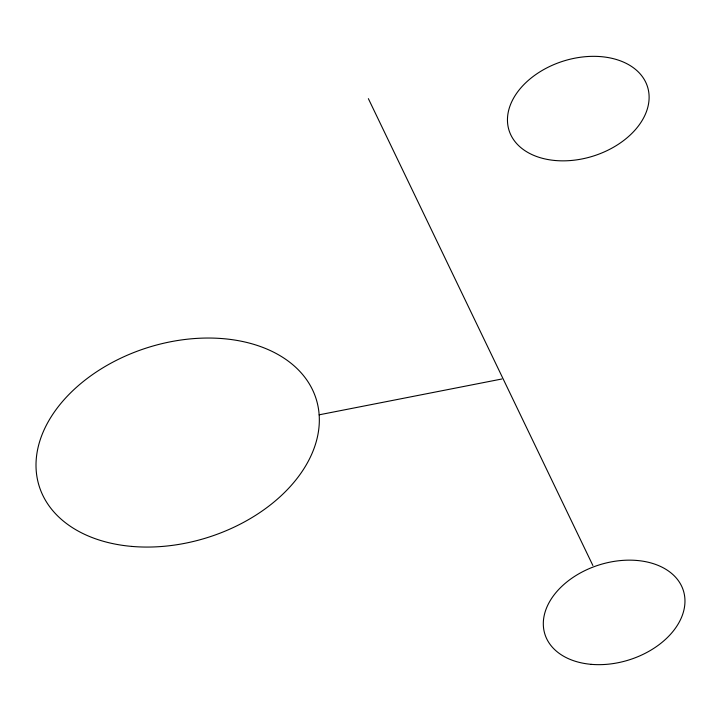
<?xml version="1.0" encoding="UTF-8"?>
<svg xmlns="http://www.w3.org/2000/svg" width="721" height="721" viewBox="0 0 721 721"><rect width="100%" height="100%" fill="white"/><g stroke="black" fill="none" stroke-linecap="round" stroke-linejoin="round"><path stroke-width="1.08" d="M319.151 414.818L501.888 378.994M368.377 98.66L592.869 565.489M131.754 546.41A145.173 99.561 -17.5 0 0 316.69 400.759A145.173 99.561 -17.5 0 0 84.582 380.49A145.173 99.561 -17.5 0 0 131.754 546.41M555.323 160.522A72.587 49.785 -17.5 0 0 647.791 87.692A72.587 49.785 -17.5 0 0 531.737 77.562A72.587 49.785 -17.5 0 0 555.323 160.522M591.175 664.338A72.587 49.785 -17.5 0 0 683.643 591.508A72.587 49.785 -17.5 0 0 567.589 581.378A72.587 49.785 -17.5 0 0 591.175 664.338"/></g></svg>
